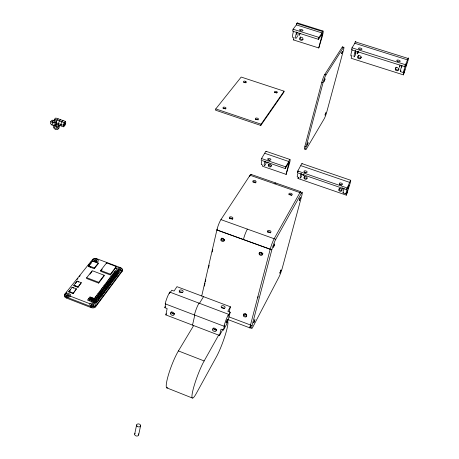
<?xml version="1.0" encoding="UTF-8"?>
<svg xmlns="http://www.w3.org/2000/svg" width="459" height="459" viewBox="0 0 459 459"><rect width="100%" height="100%" fill="white"/><g stroke="black" fill="none" stroke-linecap="round" stroke-linejoin="round"><path stroke-width="0.69" d="M358.037 51.586L358.02 51.913L358.267 51.586M50.806 121.394L50.496 123.7L52.079 125.083L54.942 125.267L56.21 124.068L56.526 121.767L54.937 120.39L52.079 120.206L50.806 121.394L52.395 122.771L55.258 122.96L56.526 121.767M52.079 125.083L52.395 122.771M54.942 125.267L55.258 122.96M56.95 124.039L56.159 124.785L53.789 125.215L53.456 127.631L55.493 129.61L57.863 129.18L58.201 126.77L59.377 125.646L58.362 124.659M59.377 125.646L59.045 128.055L57.863 129.18M122.335 270.362A3.27 2.002 9.7 0 1 122.094 271.372L95.564 306.876A3.437 2.203 8.6 0 1 91.037 307.576L66.303 297.994L66.693 296.795M68.781 291.901L72.178 287.225L76.441 288.866L73.067 293.553L68.781 291.901L70.439 289.824M70.164 292.435L70.25 291.901M72.092 287.753L72.178 287.225M73.819 285.171L73.733 285.699L77.99 287.334L81.312 282.715L77.078 281.097L73.819 285.171L78.076 286.806L81.312 282.715M73.469 288.286L73.555 287.753M73.067 293.553L76.441 288.866M75.11 286.227L75.196 285.699M77.078 281.097L75.362 283.662M78.363 282.147L78.443 281.619M77.99 287.334L78.076 286.806M86.705 277.706L86.573 278.493L98.633 283.094L104.061 276.02L104.199 275.239L92.236 270.695L86.705 277.706L98.771 282.308L104.199 275.239M88.535 266.536L88.667 265.761L92.569 260.878L98.278 263.036L98.146 263.81L94.273 268.71L88.535 266.536L89.402 265.451M90.268 267.195L90.4 266.415M92.54 260.219L92.684 259.358A3.259 1.979 8.7 0 1 96.964 258.79L120.568 267.677A3.27 2.002 9.7 0 1 122.249 270.512L122.094 271.372M92.443 261.653L92.569 260.878M94.273 268.71L94.405 267.936L98.278 263.036M91.037 307.576L91.427 306.371M100.687 270.483L100.55 271.263L110.309 274.958L116.116 267.31L116.259 266.536L106.591 262.892L100.687 270.483L110.447 274.178L116.259 266.536M98.633 283.094L98.771 282.308M95.564 306.876L95.719 305.992L122.249 270.512L121.755 270.322M106.454 263.667L106.591 262.892M110.309 274.958L110.447 274.178M115.731 267.224L115.593 267.999L116.804 268.458M134.688 434.116L136.598 424.971M222.879 329.436L219.511 335.454L165.814 314.897L167.156 308.574L164.838 307.691L165.722 303.491M138.641 434.96L140.569 425.814M169.509 293.594L169.824 292.113L228.548 314.306L228.18 315.781L230.183 312.229L227.819 311.34L230.407 306.778L176.95 286.663L174.07 291.058L171.758 290.186L170.26 292.458M215.776 108.921L215.512 110.166L260.792 125.445L283.777 92.362L284.075 91.169L241.187 77.06L215.776 108.921L261.091 124.2L284.075 91.169M342.42 187.806L342.288 188.833L342.586 188.397M192.516 325.121L194.771 315.224M201.731 295.998L216.889 229.965A7.935 1.325 -70.4 0 1 220.934 219.614L250.052 175.235A7.384 1.153 -70.9 0 1 251.176 174.655M204.353 286.077L204.995 283.295M205.311 281.906L205.793 279.824M208.501 268.016L209.143 265.239M212.173 252.043L212.81 249.26M260.792 125.445L261.091 124.2M249.736 176.554L250.052 175.235L299.945 192.608A7.459 0.832 -71 0 1 300.852 192.155M266.266 151.613A7.103 1.073 -71.1 0 0 265.727 151.464L261.544 158.533L261.125 160.248L285.234 168.551L289.113 162.142L286.112 174.38L289.589 163.06A7.137 0.924 -71.1 0 0 289.204 160.271L288.877 161.557L285.676 166.835L285.234 168.551M297.598 23.162A7.596 1.211 -72.1 0 0 296.749 23.438L296.394 24.884L293.072 29.21L292.595 31.155L318.448 39.336L322.207 33.96L322.224 34.545L318.758 47.96L293.387 39.893L294.024 37.299M219.511 335.454L221.054 329.132L223.424 330.038L225.65 326.062A6.443 0.855 -70 0 0 227.704 321.311L227.985 320.525A6.443 0.855 -70 0 0 228.852 317.611L230.183 312.229M262.737 164.884L262.416 166.192L286.123 174.363M223.424 330.038L224.629 325.144L224.015 326.234L165.183 303.835A8.916 1.647 -69.5 0 1 169.824 292.113M229.207 311.638L230.407 306.778M318.448 39.336L318.953 37.386L322.052 32.962L322.43 31.505L296.749 23.432M321.552 34.901L322.052 32.962L296.394 24.884M401.694 67.192L401.866 66.521M250.499 325.006A7.763 0.872 -70.3 0 0 250.356 327.904A7.763 0.872 -70.3 0 1 250.494 325.024L270.208 249.231A8.021 0.958 -70.7 0 1 274.149 238.732L299.951 192.591L301.46 193.119A7.459 0.826 -71 0 1 301.758 195.746L282.36 267.815A7.218 0.757 -70.6 0 1 278.865 277.225L252.789 327.124A7.769 0.866 -70.3 0 1 252.043 325.592L271.826 249.816A8.027 0.947 -70.7 0 1 275.761 239.311L301.46 193.119M257.786 297.931L258.142 296.554M298.367 177.185L298.023 178.494L346.333 195.161L347.658 190.594L347.102 191.977A7.224 0.545 -71.1 0 1 345.994 193.4A7.224 0.545 -71.1 0 1 347.807 187.025L346.528 189.659L297.357 172.727L297.811 171.006L301.683 163.771A7.155 0.849 -71.1 0 1 302.108 163.88M304.977 148.911A5.967 0.717 -71.3 0 1 304.908 146.249L321.816 82.23A6.168 0.763 -71.7 0 1 324.748 74.473L342.23 47.122A5.852 0.683 -71.9 0 1 342.775 47.047M343.424 47.501A5.852 0.677 -71.9 0 1 343.372 50.542L326.837 111.698A5.663 0.643 -71.5 0 1 324.163 118.841L306.325 149.089A5.967 0.711 -71.3 0 1 306.119 146.662L323.067 82.637A6.168 0.757 -71.7 0 1 326.005 74.88L343.424 47.501L342.23 47.122M355.868 41.488A7.683 0.826 -71.8 0 0 355.232 41.838L354.83 43.284L352.019 47.834L351.485 49.79L404.7 66.63L405.813 64.363A7.763 0.516 -71.4 0 0 403.541 71.937A7.763 0.516 -71.4 0 0 404.763 70.181M351.887 55.677L351.175 58.276L403.381 74.863L407.426 62.378M346.528 189.659L350.464 180.473A7.224 0.545 -71.1 0 1 349.988 183.749L346.321 195.184M356.098 52.682L355.507 54.558A7.688 0.809 -71.8 0 1 353.981 56.555A7.688 0.809 -71.8 0 1 355.346 50.53M399.978 65.017L399.537 67.215M404.7 66.63L408.074 58.454L355.232 41.832M403.369 74.88L404.947 69.67L404.752 70.175M54.076 120.545L54.535 119.197L55.791 118.015L65.465 121.405L65.78 122.914L64.862 125.605L63.623 126.799L56.371 124.251M56.262 122.065L56.95 120.04L58.207 118.864M63.623 126.799L63.296 125.296L64.22 122.593L65.465 121.405M302.114 174.902L301.523 176.256A7.16 0.832 -71.1 0 1 301.001 173.531M399.686 66.957L399.909 66.463M297.696 35.67L297.478 36.158A7.596 1.188 -72.1 0 1 295.596 38.011A7.596 1.188 -72.1 0 1 296.652 31.964M266.381 162.595L265.755 163.926A7.109 1.056 -71.1 0 1 264.883 161.098M227.538 321.357A21.045 2.771 -69.9 0 1 225.174 335.254A21.045 2.771 -69.9 0 1 216.493 356.666L196.423 393.237A22.164 3.012 -69.6 0 1 192.895 390.408A22.164 3.012 -69.6 0 1 204.152 360.946L218.691 335.036M298.023 178.494L298.557 177.57M297.357 172.727L298.241 171.207M167.822 387.66A22.049 3.488 -69.3 0 1 168.224 375.571A22.049 3.488 -69.3 0 1 178.413 350.928L193.709 325.471M199.418 303.399L203.532 296.663M165.814 314.897L166.56 313.738M270.196 249.243L216.889 229.965L217.451 229.11M164.838 307.691L165.55 306.601M318.758 47.96L322.545 35.601M293.387 39.893L293.961 39.13M93.98 302.573L117.573 271.263M117.802 271.349L118.198 270.821M91.811 301.741L115.49 270.477L119.661 272.049L96.143 303.41L87.491 300.071L89.958 296.847L98.587 300.152M89.648 300.903L92.116 297.667M100.963 270.73L102.202 269.135M89.975 274.178L92.104 271.481M90.274 264.367L91.14 263.282M66.044 293.295L66.928 292.188M77.083 279.514L77.967 278.412M79.292 276.754L80.176 275.652M88.122 265.732L89.448 264.08M90.331 262.978L91.215 261.877M63.044 120.556L61.793 121.744L60.875 124.441L61.202 125.95M60.622 119.707L59.372 120.889L58.454 123.591L58.786 125.1M297.438 22.967L323.05 31.017M354.83 43.284L407.632 59.917M293.072 29.21L318.953 37.386M352.019 47.834L405.291 64.667M400.374 71.598L403.559 72.608M324.748 74.473L326.005 74.88M321.816 82.23L323.067 82.637M304.908 146.249L306.119 146.662M266.077 151.309L289.962 159.485M301.976 163.599L350.682 180.267M264.935 153.352L288.877 161.557M300.915 165.682L349.729 182.412M261.544 158.533L285.676 166.835M297.811 171.006L347.027 187.938M343.085 192.929L346.034 193.945M250.975 174.38L300.714 191.69M54.535 119.197L64.22 122.593M56.032 122.742L63.296 125.296M220.934 219.614L275.761 239.311M216.9 229.953L271.826 249.816M221.754 238.537L224.181 239.42M260.293 252.53L262.141 253.202M93.171 259.547L92.684 259.358L64.857 294.058L64.719 294.948A3.425 2.18 7.5 0 0 66.303 297.994M114.354 271.975L118.531 273.558M228.634 316.756L252.043 325.592M113.212 273.484L117.401 275.067M88.667 265.761L94.405 267.936M112.065 274.998L116.259 276.588M227.911 319.562L250.144 327.99M254.527 182.039L254.934 182.194M110.917 276.519L115.117 278.108M109.758 278.045L113.97 279.64M108.599 279.577L112.816 281.178M107.435 281.115L111.657 282.721M106.264 282.658L110.499 284.27M105.088 284.213L109.328 285.831M103.906 285.773L108.158 287.391M171.155 312.579L174.495 313.858M213.51 328.759L216.602 329.941M102.718 287.34L106.976 288.963M101.531 288.912L105.794 290.541M100.332 290.49L104.606 292.125M99.133 292.073L103.413 293.72M97.928 293.668L102.214 295.315M96.711 295.269L101.014 296.921M95.495 296.875L99.804 298.534M88.725 298.453L97.371 301.781M68.867 291.367L73.153 293.02M65.367 294.259L64.857 294.058A3.425 2.175 7.5 0 0 66.446 297.105L91.186 306.687A3.437 2.203 8.6 0 0 95.719 305.992L95.202 305.792M70.485 296.239L90.033 303.795M178.413 350.928L204.152 360.946M166.772 387.855L192.338 398.022M56.159 124.785L58.201 126.77M245.422 313.503L246.426 314.478M351.244 55.74A7.683 0.826 -71.8 0 1 352.202 49.538M361.468 56.956A1.733 1.572 27.1 0 1 358.99 57.765A1.733 1.572 27.1 0 1 358.605 55.223M355.564 52.974A3.844 0.402 -71.8 0 1 355.65 50.989M358.513 51.666A3.844 0.396 -71.8 0 1 357.395 53.915A3.844 0.396 -71.8 0 1 357.745 51.655M399.083 68.89A1.756 1.584 21.9 0 1 396.96 69.877A1.756 1.584 21.9 0 1 395.744 67.829M395.916 67.456A1.756 1.584 21.9 0 1 396.192 67.14M408.068 58.471A7.763 0.516 -71.4 0 1 407.552 62.126M400.919 70.732A7.757 0.493 -71.6 0 1 400.787 71.007M400.569 71.409A7.757 0.493 -71.6 0 1 401.964 65.276M303.06 39.245A1.704 1.543 35.2 0 1 300.725 39.101A1.704 1.543 35.2 0 1 300.651 36.846M297.093 34.752A3.798 0.597 -72.1 0 1 297.151 32.48M300.301 33.249A3.798 0.585 -72.1 0 1 299.038 35.423A3.798 0.585 -72.1 0 1 299.199 33.128M297.65 23.34A7.596 1.211 -72.1 0 1 297.679 23.57M293.123 37.282A7.596 1.211 -72.1 0 1 293.576 30.994M322.43 31.499A7.631 1.004 -72.2 0 1 322.47 35.71M342.219 189.785A1.641 1.388 26.5 0 1 339.281 188.391M339.591 184.661A1.664 0.843 16.3 0 1 340.394 184.707M340.813 184.816A1.664 0.843 16.3 0 1 341.542 185.189M343.315 192.705A7.218 0.557 -71.2 0 1 344.078 188.362M307.186 178.058A1.624 1.371 29.4 0 1 304.667 176.084M304.707 172.527A1.647 0.838 15.2 0 1 305.923 172.854M297.667 176.95A7.155 0.849 -71.1 0 1 297.788 173.617M301.775 174.34A3.58 0.413 -71.1 0 1 301.46 173.703M303.973 174.483A3.58 0.407 -71.1 0 1 303.296 174.925M268.928 160.134A1.629 0.826 14.1 0 1 269.714 160.403M261.854 164.586A7.103 1.073 -71.1 0 1 261.728 161.195M271.47 165.745A1.606 1.36 32.4 0 1 268.836 164.11M265.669 162.297A3.552 0.528 -71.1 0 1 265.468 161.31M268.096 162.13A3.557 0.522 -71.1 0 1 267.373 161.97M54.713 119.994A1.343 0.442 -70.3 0 1 54.873 119.747M57.168 127.286A1.343 1.067 45.3 0 1 55.809 125.961M92.741 260.012A3.253 1.979 8.7 0 1 92.988 259.823M91.06 305.401A1.429 0.918 8.6 0 1 92.517 304.759A1.429 0.918 8.6 0 1 93.877 305.717M117.831 270.208A1.308 0.803 9.7 0 1 119.145 269.444A1.308 0.803 9.7 0 1 120.401 270.506M94.302 260.884A1.302 0.792 8.7 0 1 95.696 260.563A1.302 0.792 8.7 0 1 96.769 261.378M66.394 295.854A1.429 0.907 7.5 0 1 67.863 295.229A1.429 0.907 7.5 0 1 69.2 296.175M93.429 261.223A2.714 1.647 8.7 0 1 95.139 258.79A2.714 1.647 8.7 0 1 98.232 261.142A2.714 1.647 8.7 0 1 93.906 261.59M246.776 315.798A1.779 1.383 30.7 0 1 244.567 315.603A1.779 1.383 30.7 0 1 244.022 313.629M246.718 314.84A1.779 1.383 30.7 0 1 244.785 313.876M288.82 194.731A1.721 0.907 15.1 0 1 291.729 195.31M274.872 183.881A7.419 0.998 -70.9 0 1 275.899 183.359M252.932 182.028A1.704 0.895 13.9 0 1 254.607 182.068A1.704 0.895 13.9 0 1 255.789 182.975M262.932 253.23A1.836 1.48 30.9 0 1 260.511 252.393M262.869 253.896A1.836 1.48 30.9 0 1 260.723 254.309A1.836 1.48 30.9 0 1 259.593 252.324M243.408 239.541A7.981 1.142 -70.5 0 1 247.401 229.121M267.368 232.047A1.825 1.021 15 0 1 269.169 231.898A1.825 1.021 15 0 1 270.609 232.948M224.359 239.512A1.813 1.463 33.4 0 1 222.213 238.112M224.652 240.063A1.819 1.463 33.4 0 1 222.334 240.332A1.819 1.463 33.4 0 1 221.594 238.106M232.57 219.299A1.807 1.004 13.6 0 0 229.661 218.254A1.807 1.004 13.6 0 1 232.415 219.035M216.355 329.952A2.043 1.566 32 0 1 213.343 328.093M224.015 326.234A9.025 1.199 -70 0 1 228.548 314.306M194.427 314.966A8.968 1.423 -69.8 0 1 199.011 303.147M221.353 307.794A2.025 1.262 14.6 0 1 224.44 308.678M174.632 313.715A2.02 1.543 34.2 0 1 172.613 313.738A2.02 1.543 34.2 0 1 171.345 311.994M179.148 292.199A2.002 1.245 12.6 0 1 182.275 292.561M138.279 433.812A2.02 1.48 12 0 1 137.981 435.792A2.02 1.48 12 0 1 135.279 435.488A2.02 1.48 12 0 1 135.107 433.451M223.005 108.513A1.543 0.734 12.4 0 1 225.621 109.035M243.62 82.385A1.469 0.666 12.7 0 1 244.997 82.436L245.347 82.557A1.469 0.666 12.7 0 1 245.892 82.895M274.683 92.58A1.48 0.677 13.5 0 1 276.731 92.993M255.411 119.42A1.555 0.746 13.3 0 1 258.044 119.948M273.455 247.246L274.671 244.016L273.455 247.246M280.948 270.064L279.864 273.116L280.948 270.064M116.322 275.446C115.243 276.622 115.025 274.172 116.322 275.446M116.506 271.636C115.433 272.801 115.215 270.374 116.506 271.636M114.027 278.493C112.954 279.663 112.742 277.225 114.027 278.493M113.08 276.169C112.002 277.351 111.784 274.895 113.08 276.169M110.636 281.442C111.554 282.87 112.105 280.478 110.636 281.442M110.78 279.227C109.69 280.415 109.477 277.942 110.78 279.227M109.403 284.666C108.301 285.871 108.089 283.364 109.403 284.666M108.232 286.221C107.131 287.437 106.918 284.919 108.232 286.221M108.45 282.308C107.354 283.507 107.148 281.011 108.45 282.308M299.245 200.64L300.358 197.657L299.245 200.64M107.056 287.787C105.949 289.009 105.742 286.479 107.056 287.787M104.686 290.943C103.573 292.171 103.367 289.623 104.686 290.943M105.013 285.286C105.926 286.732 106.494 284.316 105.013 285.286M103.745 288.545C102.632 289.767 102.426 287.236 103.745 288.545M102.3 294.121C101.181 295.361 100.974 292.796 102.3 294.121M98.777 297.202C99.701 298.689 100.286 296.198 98.777 297.202M98.949 294.896C97.824 296.141 97.624 293.565 98.949 294.896M307.203 145.147L308.092 142.789L307.203 145.147M96.241 302.194C95.105 303.456 94.904 300.846 96.241 302.194M96.522 298.115C95.392 299.366 95.197 296.772 96.522 298.115M405.458 66.813L406.582 63.583L405.458 66.813M325.047 115.014L325.879 112.794L325.047 115.014M324.123 81.312L325.029 78.937L324.123 81.312M341.611 53.663L342.454 51.408L341.611 53.663M226.138 322.643C227.142 323.578 228.794 314.329 226.138 322.643M347.836 188.454L348.886 185.545L347.836 188.454M253.735 322.539L253.764 322.889L254.934 319.607L253.735 322.539M90.985 298.115C89.683 299.279 89.815 296.709 90.985 298.115M91.915 300.565C90.607 301.735 90.744 299.148 91.915 300.565M117.533 272.25C118.192 273.702 119.156 271.47 117.533 272.25M117.464 273.989C116.156 275.027 116.385 272.629 117.464 273.989M115.186 277.018C113.872 278.068 114.102 275.652 115.186 277.018M114.234 274.706C112.92 275.75 113.155 273.346 114.234 274.706M112.885 280.082C111.566 281.137 111.801 278.705 112.885 280.082M115.37 273.197C114.067 274.235 114.297 271.837 115.37 273.197M111.933 277.747C110.619 278.802 110.854 276.375 111.933 277.747M110.567 283.163C109.242 284.236 109.483 281.78 110.567 283.163M109.621 280.816C108.295 281.878 108.536 279.433 109.621 280.816M107.286 283.909C105.954 284.982 106.201 282.52 107.286 283.909M105.874 289.417C104.532 290.507 104.784 288.011 105.874 289.417M104.933 287.03C103.591 288.114 103.843 285.63 104.933 287.03M103.499 292.584C102.145 293.68 102.403 291.167 103.499 292.584M102.558 290.18C101.204 291.27 101.462 288.768 102.558 290.18M101.1 295.78C99.741 296.887 100.005 294.351 101.1 295.78M100.16 293.353C98.8 294.454 99.064 291.935 100.16 293.353M98.679 298.998C97.314 300.117 97.578 297.564 98.679 298.998M101.359 291.763C100.005 292.859 100.269 290.346 101.359 291.763M96.361 300.387C97.015 301.936 98.071 299.538 96.361 300.387M97.744 296.56C96.379 297.667 96.642 295.126 97.744 296.56M95.306 299.79C93.929 300.909 94.204 298.35 95.306 299.79M93.143 298.958C91.771 300.077 92.047 297.518 93.143 298.958M94.078 301.414C92.701 302.538 92.976 299.968 94.078 301.414M89.752 299.75C88.375 300.869 88.656 298.304 89.752 299.75M245.617 81.363L245.267 81.237A1.469 0.666 12.7 0 0 243.528 81.731A1.469 0.666 12.7 0 0 245.8 82.54A1.469 0.666 12.7 0 0 245.617 81.363M255.256 180.875L254.848 180.72A1.71 0.895 13.9 0 0 252.84 181.448A1.71 0.895 13.9 0 0 255.485 182.452A1.71 0.895 13.9 0 0 255.256 180.875M359.087 49.056A1.767 0.717 14.8 0 0 361.927 49.297A1.767 0.717 14.8 0 0 359.741 47.954A1.767 0.717 14.8 0 0 359.087 49.056M357.882 57.937A1.733 1.572 27.1 0 0 360.831 58.132A1.733 1.572 27.1 0 0 359.334 55.631A1.733 1.572 27.1 0 0 357.882 57.937M397.362 61.145A1.79 0.723 15.6 0 0 400.202 61.38A1.79 0.723 15.6 0 0 397.942 60.009A1.79 0.723 15.6 0 0 397.362 61.145M395.492 69.883A1.756 1.589 22 0 0 398.498 70.089A1.756 1.589 22 0 0 397.006 67.576A1.756 1.589 22 0 0 395.492 69.883M300.083 30.42A1.738 0.7 13.5 0 0 302.929 30.673A1.738 0.7 13.5 0 0 300.863 29.376A1.738 0.7 13.5 0 0 300.083 30.42M299.716 39.118A1.71 1.543 35.2 0 0 302.504 40.008A1.71 1.543 35.2 0 0 301.678 37.294A1.71 1.543 35.2 0 0 299.716 39.118M338.983 190.445A1.641 1.388 26.6 0 0 341.748 190.737A1.641 1.388 26.6 0 0 340.326 188.442A1.641 1.388 26.6 0 0 338.983 190.445M339.809 184.26A1.664 0.843 16.3 0 0 342.494 184.403A1.664 0.843 16.3 0 0 340.469 182.934A1.664 0.843 16.3 0 0 339.809 184.26M304.437 172.096A1.647 0.832 15.2 0 0 307.123 172.251A1.647 0.832 15.2 0 0 305.166 170.811A1.647 0.832 15.2 0 0 304.437 172.096M304.185 178.436A1.624 1.377 29.5 0 0 306.899 178.717A1.624 1.377 29.5 0 0 305.476 176.434A1.624 1.377 29.5 0 0 304.185 178.436M268.136 159.617A1.629 0.826 14 0 0 270.827 159.778A1.629 0.826 14 0 0 268.934 158.366A1.629 0.826 14 0 0 268.136 159.617M268.291 165.751A1.606 1.36 32.4 0 0 270.896 166.651A1.606 1.36 32.4 0 0 270.099 164.196A1.606 1.36 32.4 0 0 268.291 165.751M64.535 125.066A1.348 0.43 -70.3 0 0 65.075 122.897A1.348 0.43 -70.3 0 0 64.019 124.349A1.348 0.43 -70.3 0 0 64.535 125.066M52.774 122.014A1.366 0.689 7.5 0 0 54.994 121.847A1.366 0.689 7.5 0 0 53.233 120.878A1.366 0.689 7.5 0 0 52.774 122.014M54.627 127.086A1.343 1.067 45.3 0 0 56.566 128.308A1.343 1.067 45.3 0 0 56.291 126.208A1.343 1.067 45.3 0 0 54.627 127.086M66.079 296.491A2.852 1.813 7.5 0 0 70.715 295.803A2.852 1.813 7.5 0 0 66.98 293.456A2.852 1.813 7.5 0 0 66.079 296.491M90.802 306.061A2.863 1.836 8.6 0 0 95.415 305.35A2.863 1.836 8.6 0 0 91.616 302.974A2.863 1.836 8.6 0 0 90.802 306.061M67.003 295.866A1.429 0.907 7.5 0 0 69.32 295.521A1.429 0.907 7.5 0 0 67.456 294.351A1.429 0.907 7.5 0 0 67.003 295.866M117.602 270.535A2.725 1.67 9.7 0 0 121.945 269.921A2.725 1.67 9.7 0 0 118.279 267.723A2.725 1.67 9.7 0 0 117.602 270.535M118.474 269.938A1.308 0.803 9.7 0 0 120.556 269.645A1.308 0.803 9.7 0 0 118.801 268.59A1.308 0.803 9.7 0 0 118.474 269.938M94.801 261.005A1.302 0.792 8.7 0 0 96.901 260.723A1.302 0.792 8.7 0 0 95.168 259.679A1.302 0.792 8.7 0 0 94.801 261.005M91.708 305.424A1.434 0.918 8.6 0 0 94.015 305.069A1.434 0.918 8.6 0 0 92.116 303.881A1.434 0.918 8.6 0 0 91.708 305.424M212.626 329.987A2.048 1.566 32 0 0 215.908 331.186A2.048 1.566 32 0 0 214.772 328.231A2.048 1.566 32 0 0 212.626 329.987M221.634 307.628A2.025 1.262 14.5 0 0 225.013 307.719A2.025 1.262 14.5 0 0 222.747 305.688A2.025 1.262 14.5 0 0 221.634 307.628M170.536 313.836A2.025 1.543 34.2 0 0 173.737 315.121A2.025 1.543 34.2 0 0 172.699 312.166A2.025 1.543 34.2 0 0 170.536 313.836M179.641 291.792A2.008 1.245 12.6 0 0 183.021 291.895A2.008 1.245 12.6 0 0 180.852 289.91A2.008 1.245 12.6 0 0 179.641 291.792M136.966 426.118A2.031 1.475 12 0 0 140.425 426.176A2.031 1.475 12 0 0 138.366 423.892A2.031 1.475 12 0 0 136.966 426.118M229.827 218.323A1.807 1.004 13.6 0 0 232.833 218.461A1.807 1.004 13.6 0 0 230.797 216.797A1.807 1.004 13.6 0 0 229.827 218.323M289.399 194.582A1.727 0.907 15.1 0 0 292.228 194.725A1.727 0.907 15.1 0 0 290.197 193.182A1.727 0.907 15.1 0 0 289.399 194.582M267.93 231.979A1.825 1.016 15 0 0 270.936 232.111A1.825 1.016 15 0 0 268.825 230.412A1.825 1.016 15 0 0 267.93 231.979M220.945 240.149A1.819 1.463 33.4 0 0 223.86 241.21A1.819 1.463 33.4 0 0 222.913 238.491A1.819 1.463 33.4 0 0 220.945 240.149M243.609 316.027A1.779 1.383 30.7 0 0 246.523 316.458A1.779 1.383 30.7 0 0 244.934 314.025A1.779 1.383 30.7 0 0 243.609 316.027M259.318 254.424A1.836 1.48 30.9 0 0 262.347 254.814A1.836 1.48 30.9 0 0 260.712 252.266A1.836 1.48 30.9 0 0 259.318 254.424M223.395 108.198A1.543 0.734 12.4 0 0 225.966 108.381A1.543 0.734 12.4 0 0 224.239 107.113A1.543 0.734 12.4 0 0 223.395 108.198M274.918 92.351A1.48 0.671 13.5 0 0 277.356 92.529A1.48 0.671 13.5 0 0 275.635 91.341A1.48 0.671 13.5 0 0 274.918 92.351M255.87 119.128A1.555 0.746 13.3 0 0 258.44 119.306A1.555 0.746 13.3 0 0 256.656 118.015A1.555 0.746 13.3 0 0 255.87 119.128"/></g></svg>
